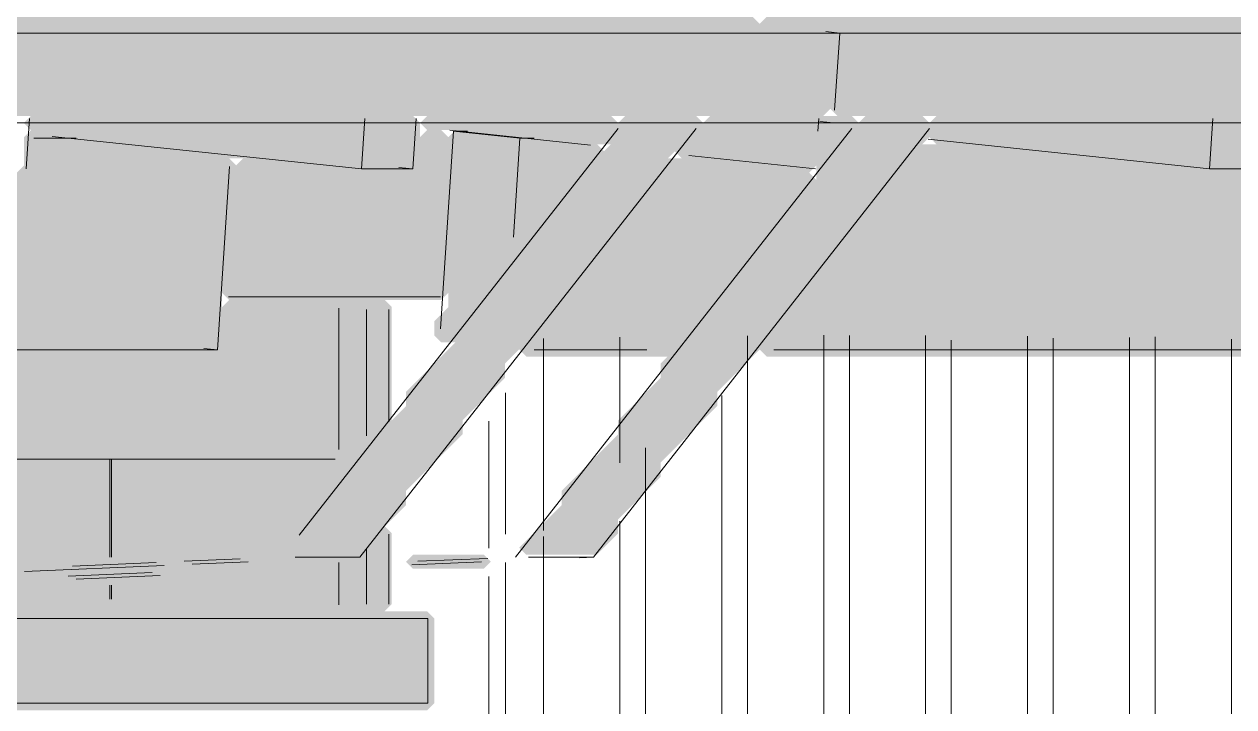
# Model space of a CAD drawing. Header units: millimetres. Extents: x 0 to 84100, y 0 to 59400.
# Drawn here: x 41185 to 42040, y 49329 to 49811 of the extents above; entities that cross this region are included whole.
import ezdxf

# ---------------------------------------------------------------- set-up
doc = ezdxf.new("R2010")
doc.units = ezdxf.units.MM
doc.layers.add('10_見えがかり', color=7, linetype='Continuous', lineweight=13)
doc.layers.add('12_見えがかり（ガラス）', color=5, linetype='Continuous', lineweight=9)

msp = doc.modelspace()

# ---------------------------------------------------------------- hatches: boundary and pattern name
at = {"layer": '10_見えがかり', "true_color": 0xbdbdbd}
for points in [[(41709.92, 49806.57), (41759.92, 49806.57), (41764.92, 49801.57), (41764.92, 49781.57), (41754.92, 49771.57), (41754.92, 49751.57), (41749.92, 49746.57), (40079.92, 49746.57), (40074.92, 49751.57), (40074.92, 49801.57), (40069.92, 49806.57), (40019.92, 49806.57), (40014.92, 49811.57), (40019.92, 49816.57), (41699.92, 49816.57)], [(43419.92, 49806.57), (43469.92, 49806.57), (43474.92, 49801.57), (43474.92, 49751.57), (43469.92, 49746.57), (41759.92, 49746.57), (41754.92, 49751.57), (41754.92, 49771.57), (41764.92, 49781.57), (41764.92, 49801.57), (41759.92, 49806.57), (41709.92, 49806.57), (41704.92, 49811.57), (41709.92, 49816.57), (43409.92, 49816.57)], [(41464.92, 49741.57), (41464.92, 49711.57), (41459.92, 49706.57), (41399.92, 49706.57), (41389.92, 49716.57), (41309.92, 49716.57), (41299.92, 49726.57), (41209.92, 49726.57), (41199.92, 49736.57), (41189.92, 49736.57), (41184.92, 49741.57), (41189.92, 49746.57), (41459.92, 49746.57)], [(41604.92, 49731.57), (41599.92, 49726.57), (41539.92, 49726.57), (41529.92, 49736.57), (41469.92, 49736.57), (41464.92, 49741.57), (41469.92, 49746.57), (41599.92, 49746.57), (41604.92, 49741.57)], [(41739.92, 49706.57), (41729.92, 49706.57), (41719.92, 49716.57), (41649.92, 49716.57), (41644.92, 49721.57), (41669.92, 49746.57), (41769.92, 49746.57), (41774.92, 49741.57)], [(42064.92, 49741.57), (42064.92, 49711.57), (42059.92, 49706.57), (41999.92, 49706.57), (41989.92, 49716.57), (41909.92, 49716.57), (41899.92, 49726.57), (41829.92, 49726.57), (41824.92, 49731.57), (41824.92, 49741.57), (41829.92, 49746.57), (42059.92, 49746.57)], [(41299.92, 49726.57), (41309.92, 49716.57), (41329.92, 49716.57), (41334.92, 49711.57), (41324.92, 49701.57), (41324.92, 49611.57), (41324.92, 49581.57), (41319.92, 49576.57), (40589.92, 49576.57), (40019.92, 49576.57), (40014.92, 49581.57), (40034.92, 49601.57), (40034.92, 49611.57), (40074.92, 49651.57), (40074.92, 49661.57), (40114.92, 49701.57), (40114.92, 49711.57), (40129.92, 49726.57), (40209.92, 49726.57), (40219.92, 49716.57), (40299.92, 49716.57), (40309.92, 49706.57), (40359.92, 49706.57), (40364.92, 49711.57), (40364.92, 49731.57), (40369.92, 49736.57), (40379.92, 49736.57), (40389.92, 49726.57), (40479.92, 49726.57), (40489.92, 49716.57), (40569.92, 49716.57), (40579.92, 49706.57), (40639.92, 49706.57), (40644.92, 49711.57), (40644.92, 49731.57), (40649.92, 49736.57), (40659.92, 49736.57), (40669.92, 49726.57), (40749.92, 49726.57), (40759.92, 49716.57), (40849.92, 49716.57), (40859.92, 49706.57), (40909.92, 49706.57), (40914.92, 49711.57), (40914.92, 49731.57), (40919.92, 49736.57), (40929.92, 49736.57), (40939.92, 49726.57), (41029.92, 49726.57), (41039.92, 49716.57), (41119.92, 49716.57), (41129.92, 49706.57), (41179.92, 49706.57), (41184.92, 49711.57), (41184.92, 49731.57), (41189.92, 49736.57), (41199.92, 49736.57), (41209.92, 49726.57)], [(41484.92, 49731.57), (41484.92, 49621.57), (41479.92, 49616.57), (41439.92, 49616.57), (41329.92, 49616.57), (41324.92, 49621.57), (41324.92, 49701.57), (41339.92, 49716.57), (41389.92, 49716.57), (41399.92, 49706.57), (41459.92, 49706.57), (41464.92, 49711.57), (41464.92, 49731.57), (41469.92, 49736.57), (41479.92, 49736.57)], [(41589.92, 49726.57), (41594.92, 49721.57), (41564.92, 49691.57), (41564.92, 49681.57), (41524.92, 49641.57), (41524.92, 49631.57), (41494.92, 49601.57), (41494.92, 49591.57), (41489.92, 49586.57), (41479.92, 49586.57), (41474.92, 49591.57), (41474.92, 49601.57), (41484.92, 49611.57), (41484.92, 49731.57), (41489.92, 49736.57), (41529.92, 49736.57), (41539.92, 49726.57)], [(43009.92, 49726.57), (43019.92, 49716.57), (43039.92, 49716.57), (43044.92, 49711.57), (43044.92, 49611.57), (43044.92, 49591.57), (43029.92, 49576.57), (42319.92, 49576.57), (41709.92, 49576.57), (41704.92, 49581.57), (41714.92, 49591.57), (41714.92, 49601.57), (41744.92, 49631.57), (41744.92, 49641.57), (41784.92, 49681.57), (41784.92, 49691.57), (41819.92, 49726.57), (41899.92, 49726.57), (41909.92, 49716.57), (41989.92, 49716.57), (41999.92, 49706.57), (42059.92, 49706.57), (42064.92, 49711.57), (42064.92, 49731.57), (42069.92, 49736.57), (42079.92, 49736.57), (42089.92, 49726.57), (42179.92, 49726.57), (42189.92, 49716.57), (42269.92, 49716.57), (42279.92, 49706.57), (42329.92, 49706.57), (42334.92, 49711.57), (42334.92, 49731.57), (42339.92, 49736.57), (42359.92, 49736.57), (42369.92, 49726.57), (42459.92, 49726.57), (42469.92, 49716.57), (42549.92, 49716.57), (42559.92, 49706.57), (42609.92, 49706.57), (42614.92, 49711.57), (42614.92, 49731.57), (42619.92, 49736.57), (42639.92, 49736.57), (42649.92, 49726.57), (42739.92, 49726.57), (42749.92, 49716.57), (42829.92, 49716.57), (42839.92, 49706.57), (42889.92, 49706.57), (42894.92, 49711.57), (42894.92, 49731.57), (42899.92, 49736.57), (42919.92, 49736.57), (42929.92, 49726.57)], [(41739.92, 49706.57), (41744.92, 49701.57), (41714.92, 49671.57), (41714.92, 49661.57), (41674.92, 49621.57), (41674.92, 49611.57), (41639.92, 49576.57), (41539.92, 49576.57), (41534.92, 49581.57), (41564.92, 49611.57), (41564.92, 49621.57), (41604.92, 49661.57), (41604.92, 49671.57), (41634.92, 49701.57), (41634.92, 49711.57), (41639.92, 49716.57), (41719.92, 49716.57), (41729.92, 49706.57)]]:
    msp.add_hatch(color=8, dxfattribs=at).paths.add_polyline_path(points)
at = {"layer": '10_見えがかり', "true_color": 0xe9dcc4}
for points in [[(41634.92, 49701.57), (41604.92, 49671.57), (41604.92, 49661.57), (41564.92, 49621.57), (41564.92, 49611.57), (41524.92, 49571.57), (41524.92, 49561.57), (41494.92, 49531.57), (41494.92, 49521.57), (41454.92, 49481.57), (41454.92, 49471.57), (41439.92, 49456.57), (41419.92, 49436.57), (41379.92, 49436.57), (41374.92, 49441.57), (41384.92, 49451.57), (41384.92, 49451.57), (41384.92, 49461.57), (41414.92, 49491.57), (41414.92, 49501.57), (41444.92, 49531.57), (41454.92, 49541.57), (41454.92, 49551.57), (41494.92, 49591.57), (41494.92, 49601.57), (41524.92, 49631.57), (41524.92, 49641.57), (41564.92, 49681.57), (41564.92, 49691.57), (41604.92, 49731.57), (41604.92, 49741.57), (41609.92, 49746.57), (41659.92, 49746.57), (41664.92, 49741.57), (41634.92, 49711.57)], [(41784.92, 49681.57), (41744.92, 49641.57), (41744.92, 49631.57), (41714.92, 49601.57), (41714.92, 49591.57), (41674.92, 49551.57), (41674.92, 49541.57), (41634.92, 49501.57), (41634.92, 49491.57), (41604.92, 49461.57), (41604.92, 49451.57), (41589.92, 49436.57), (41539.92, 49436.57), (41534.92, 49441.57), (41564.92, 49471.57), (41564.92, 49481.57), (41604.92, 49521.57), (41604.92, 49531.57), (41634.92, 49561.57), (41634.92, 49571.57), (41674.92, 49611.57), (41674.92, 49621.57), (41714.92, 49661.57), (41714.92, 49671.57), (41744.92, 49701.57), (41744.92, 49711.57), (41779.92, 49746.57), (41819.92, 49746.57), (41824.92, 49741.57), (41824.92, 49731.57), (41784.92, 49691.57)], [(41294.92, 49431.57), (41299.92, 49436.57), (41339.92, 49436.57), (41344.92, 49431.57), (41339.92, 49426.57), (41299.92, 49426.57)], [(41454.92, 49431.57), (41459.92, 49436.57), (41509.92, 49436.57), (41514.92, 49431.57), (41509.92, 49426.57), (41459.92, 49426.57)], [(41214.92, 49421.57), (41219.92, 49426.57), (41269.92, 49426.57), (41274.92, 49421.57), (41269.92, 49416.57), (41219.92, 49416.57)], [(41474.92, 49391.57), (41474.92, 49331.57), (41469.92, 49326.57), (40679.92, 49326.57), (40674.92, 49331.57), (40674.92, 49391.57), (40679.92, 49396.57), (40739.92, 49396.57), (40799.92, 49396.57), (41439.92, 49396.57), (41469.92, 49396.57)]]:
    msp.add_hatch(color=8, dxfattribs=at).paths.add_polyline_path(points)
at = {"layer": '12_見えがかり（ガラス）', "true_color": 0xdce9f2}
h = msp.add_hatch(color=8, dxfattribs=at)
h.paths.add_polyline_path([(41444.92, 49611.57), (41444.92, 49531.57), (41414.92, 49501.57), (41414.92, 49491.57), (41384.92, 49461.57), (41384.92, 49451.57), (41374.92, 49441.57), (41379.92, 49436.57), (41419.92, 49436.57), (41439.92, 49456.57), (41444.92, 49451.57), (41444.92, 49401.57), (41439.92, 49396.57), (40799.92, 49396.57), (40789.92, 49406.57), (40749.92, 49406.57), (40739.92, 49396.57), (40639.92, 49396.57), (40629.92, 49406.57), (40589.92, 49406.57), (40584.92, 49411.57), (40584.92, 49571.57), (40589.92, 49576.57), (41319.92, 49576.57), (41324.92, 49581.57), (41324.92, 49611.57), (41329.92, 49616.57), (41439.92, 49616.57)])
h.paths.add_polyline_path([(41339.92, 49426.57), (41344.92, 49431.57), (41339.92, 49436.57), (41299.92, 49436.57), (41294.92, 49431.57), (41299.92, 49426.57)], flags=0)
h.paths.add_polyline_path([(41269.92, 49416.57), (41274.92, 49421.57), (41269.92, 49426.57), (41219.92, 49426.57), (41214.92, 49421.57), (41219.92, 49416.57)], flags=0)
h.paths.add_polyline_path([(41099.92, 49416.57), (41104.92, 49421.57), (41099.92, 49426.57), (41059.92, 49426.57), (41054.92, 49421.57), (41059.92, 49416.57)], flags=0)
h.paths.add_polyline_path([(41029.92, 49406.57), (41034.92, 49411.57), (41029.92, 49416.57), (40989.92, 49416.57), (40984.92, 49411.57), (40989.92, 49406.57)], flags=0)
h.paths.add_polyline_path([(40869.92, 49406.57), (40874.92, 49411.57), (40869.92, 49416.57), (40819.92, 49416.57), (40814.92, 49411.57), (40819.92, 49406.57)], flags=0)

# ---------------------------------------------------------------- linework, layer by layer
at = {"layer": '10_見えがかり'}
for points in [[(40077.7, 49805.14), (41761.51, 49805.14)], [(41761.51, 49805.14), (41751.62, 49806.18)], [(41751.62, 49806.18), (41761.51, 49805.14)], [(41757.9, 49750.66), (41761.51, 49805.14)], [(41757.94, 49750.66), (41761.51, 49805.14)], [(41761.51, 49805.14), (43477.53, 49805.14)], [(41186.57, 49709.07), (41188.94, 49744.82)], [(41423.5, 49709.07), (41425.87, 49744.82)], [(41459.84, 49709.07), (41462.21, 49744.82)], [(41746.13, 49735.89), (41746.72, 49744.82)], [(42022.86, 49709.07), (42025.2, 49744.82)], [(40073.48, 49741.58), (41757.29, 49741.58)], [(41604.97, 49737.74), (41379.55, 49450.31)], [(41660, 49737.74), (41422.4, 49434.77)], [(41488.45, 49735.73), (41479.3, 49596.21)], [(41585.35, 49725.92), (41485.95, 49736.44)], [(41535.49, 49730.74), (41488.45, 49735.73)], [(41488.45, 49735.73), (41498.41, 49735.73)], [(41770.05, 49737.68), (41532.45, 49434.77)], [(41825.08, 49737.68), (41587.48, 49434.77)], [(41757.29, 49741.58), (41747.4, 49742.62)], [(41757.35, 49741.58), (41747.45, 49742.62)], [(41757.35, 49741.58), (43473.36, 49741.58)], [(41191.96, 49730.74), (41221.87, 49730.74)], [(41423.5, 49709.07), (41204.87, 49731.97)], [(41535.49, 49730.74), (41530.92, 49660.99)], [(41535.49, 49730.74), (41545.45, 49730.74)], [(42022.86, 49709.07), (41824.08, 49730.13)], [(41321.62, 49581.26), (41330.21, 49710.81)], [(41449.9, 49710.11), (41459.84, 49709.07)], [(41744.37, 49709.07), (41654.92, 49718.55)], [(41423.5, 49709.07), (41459.84, 49709.07)], [(42022.86, 49709.07), (42059.89, 49709.07)], [(41329.58, 49618.76), (41479.33, 49618.76)], [(41407.37, 49510.9), (41407.37, 49610.69)], [(41750.2, 49591.56), (41750.2, 46946.57), (41696.28, 46946.57), (41696.28, 49591.1)], [(41822.26, 49591.37), (41822.26, 46946.57), (41768.34, 46946.57), (41768.34, 49591.48)], [(41894.32, 49590.91), (41894.32, 46946.57), (41840.4, 46946.57), (41840.4, 49588.16)], [(42038.44, 49588.9), (42038.44, 46946.57), (41984.52, 46946.57), (41984.52, 49590.55)], [(41321.62, 49581.26), (41312.1, 49582.26)], [(41552.16, 49453.75), (41552.16, 49589.38)], [(41606.08, 49590.23), (41606.08, 49501.52)], [(41966.38, 49590.09), (41966.38, 46946.57), (41912.46, 46946.57), (41912.46, 49589.56)], [(40025.56, 49581.26), (41321.62, 49581.26)], [(41545.61, 49581.26), (41625.29, 49581.26)], [(41714.93, 49581.26), (43039.58, 49581.26)], [(41525.39, 49550.85), (41525.39, 49451.07)], [(41678.14, 49549.11), (41678.14, 46946.57), (41624.22, 46946.57), (41624.22, 49512.07)], [(41513.59, 49530.89), (41513.59, 49441.09)], [(41513.59, 49441.05), (41513.59, 49530.86)], [(40618.36, 49503.93), (41404.8, 49503.93)], [(41245.7, 49434.87), (41245.7, 49504.07)], [(41246.87, 49434.87), (41246.87, 49504.07)], [(41606.08, 49460.23), (41606.08, 46946.57), (41552.16, 46946.57), (41552.16, 49449.38)], [(41284.05, 49428.94), (41185.23, 49424.77)], [(41278.43, 49431.02), (41219.14, 49428.52)], [(41337.72, 49433.52), (41298.2, 49431.86)], [(41343.34, 49431.44), (41303.81, 49429.77)], [(41376.54, 49434.77), (41422.4, 49434.77)], [(41407.37, 49401.13), (41407.37, 49431.07)], [(41508.42, 49431.44), (41459.01, 49429.36)], [(41512.69, 49433.94), (41463.28, 49431.86)], [(41525.39, 49431.11), (41525.39, 46946.57)], [(41541.62, 49434.77), (41587.48, 49434.77)], [(41587.48, 49434.77), (41577.6, 49434.35)], [(41275.52, 49423.94), (41216.23, 49421.44)], [(41281.14, 49421.86), (41221.85, 49419.36)], [(41513.59, 49421.13), (41513.59, 46946.57)], [(41513.59, 46796.57), (41513.59, 49421.09)], [(41245.7, 49405.21), (41245.7, 49415.1)], [(41246.87, 49405.21), (41246.87, 49415.1)], [(41470.29, 49391.57), (40804.64, 49391.57)], [(41461.43, 49391.57), (41470.29, 49391.57)], [(41470.29, 49331.57), (41470.29, 49391.57)], [(41470.29, 49331.57), (40675.48, 49331.57)], [(41461.43, 49331.57), (41470.29, 49331.57)]]:
    msp.add_lwpolyline(points, dxfattribs=at)
at = {"layer": '12_見えがかり（ガラス）'}
for points in [[(41427.01, 49520.46), (41427.01, 49609.7)], [(41442.75, 49530.38), (41442.75, 49609.7)], [(41442.75, 49401.48), (41442.75, 49451.06)], [(41427.01, 49401.48), (41427.01, 49441.14)]]:
    msp.add_lwpolyline(points, dxfattribs=at)

doc.saveas('drawing.dxf')
